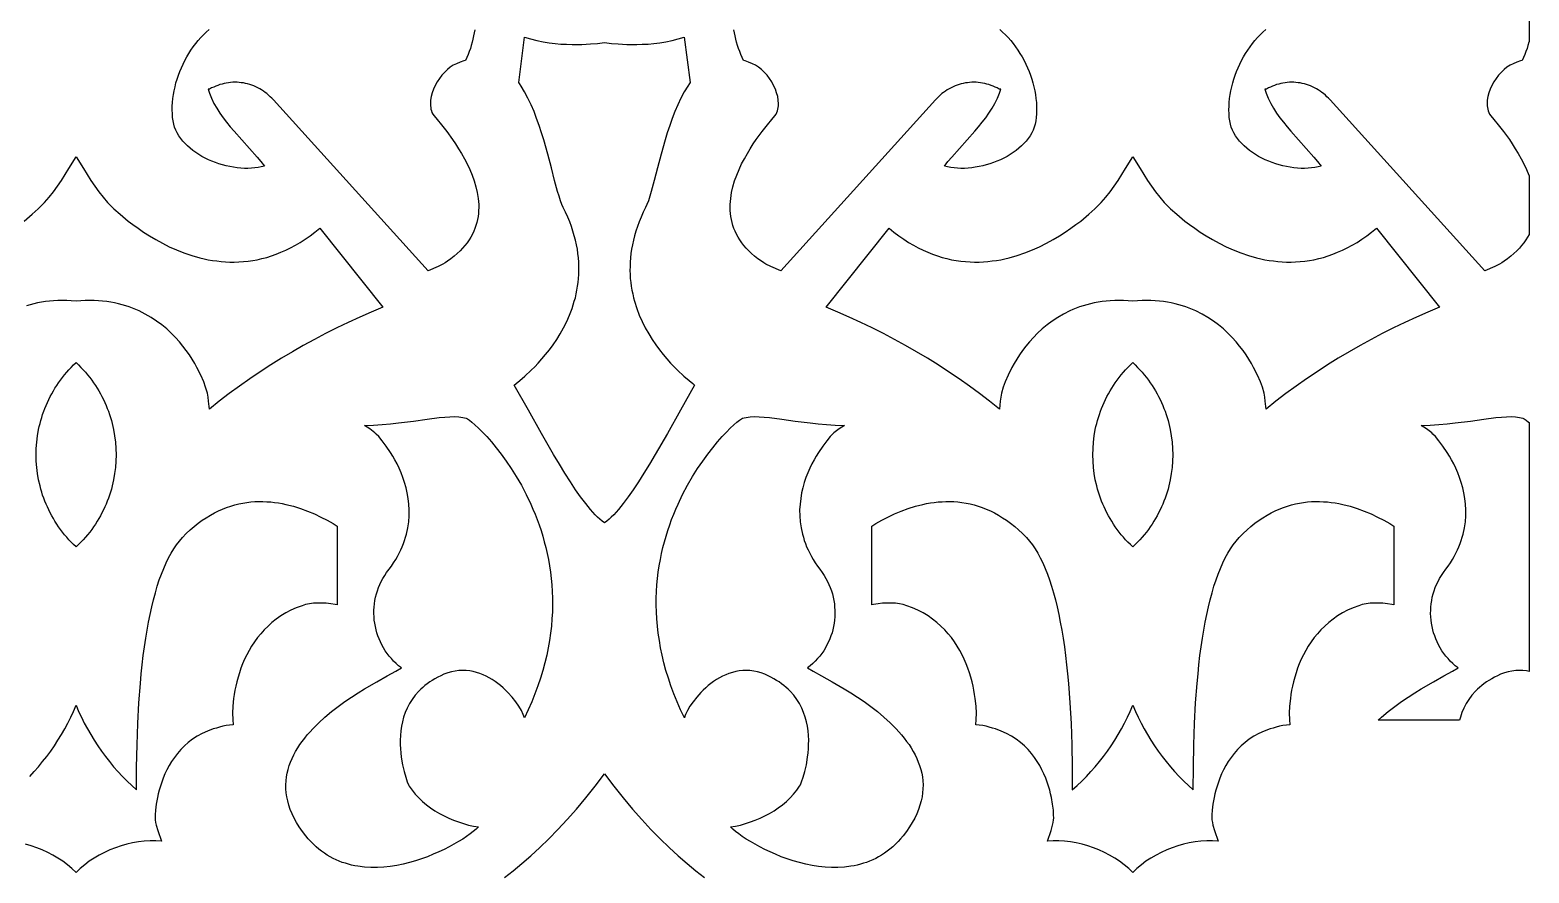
# Model space of a CAD drawing. Extents: x -350 to 350, y -780 to 780.
# Drawn here: x -3.5 to 110, y -111.6 to -47.7 of the extents above; entities that cross this region are included whole.
import ezdxf

# ---------------------------------------------------------------- set-up
doc = ezdxf.new("R2010")
doc.units = 0
doc.layers.add('LAYER_1', color=18, linetype='CONTINUOUS')

msp = doc.modelspace()

# ---------------------------------------------------------------- linework, layer by layer
at = {"layer": 'LAYER_1'}
for points in [[(110, -44.28), (110, -48.6), (109.99, -48.64), (109.92, -48.87), (109.85, -49.1), (109.77, -49.33), (109.68, -49.56), (109.59, -49.79), (109.48, -50.01), (109.35, -50.05), (109.08, -50.14), (108.81, -50.26), (108.57, -50.38), (108.33, -50.53), (108.11, -50.71), (107.89, -50.92), (107.69, -51.14), (107.51, -51.38), (107.34, -51.64), (107.19, -51.91), (107.06, -52.18), (106.96, -52.46), (106.89, -52.75), (106.84, -53.03), (106.83, -53.3), (106.83, -53.44), (106.85, -53.57), (106.87, -53.71), (106.9, -53.83), (106.95, -53.96), (107, -54.08), (107.1, -54.22), (107.33, -54.49), (107.66, -54.89), (108.06, -55.4), (108.51, -56.01), (108.73, -56.34), (108.96, -56.7), (109.19, -57.07), (109.41, -57.46), (109.61, -57.86), (109.81, -58.27), (109.99, -58.7), (110, -58.74), (110, -63.19), (109.89, -63.4), (109.75, -63.61), (109.61, -63.83), (109.44, -64.04), (109.27, -64.24), (109.07, -64.45), (108.86, -64.65), (108.63, -64.85), (108.38, -65.04), (108.12, -65.23), (107.95, -65.34), (107.77, -65.45), (107.41, -65.63), (106.65, -65.96), (94.94, -53.01), (94.82, -52.88), (94.7, -52.76), (94.58, -52.64), (94.45, -52.53), (94.32, -52.43), (94.18, -52.33), (94.04, -52.24), (93.9, -52.16), (93.76, -52.08), (93.61, -52.01), (93.46, -51.94), (93.31, -51.89), (93.15, -51.83), (92.99, -51.79), (92.83, -51.75), (92.67, -51.72), (92.51, -51.7), (92.35, -51.68), (92.19, -51.67), (92.03, -51.67), (91.86, -51.67), (91.7, -51.68), (91.54, -51.7), (91.37, -51.73), (91.21, -51.76), (91.05, -51.8), (90.89, -51.84), (90.73, -51.9), (90.57, -51.96), (90.42, -52.03), (90.27, -52.1), (90.12, -52.19), (90.01, -52.19), (90.02, -52.26), (90.09, -52.49), (90.26, -52.88), (90.45, -53.27), (90.66, -53.64), (90.89, -54), (91.14, -54.35), (91.4, -54.7), (91.68, -55.04), (91.96, -55.37), (92.54, -56.03), (93.14, -56.68), (93.72, -57.34), (93.99, -57.67), (94.26, -58.02), (94.03, -58.08), (93.78, -58.13), (93.53, -58.16), (93.27, -58.18), (93.01, -58.19), (92.74, -58.19), (92.47, -58.17), (92.2, -58.15), (91.92, -58.11), (91.64, -58.06), (91.37, -58), (91.09, -57.93), (90.82, -57.84), (90.55, -57.75), (90.29, -57.65), (90.03, -57.54), (89.77, -57.41), (89.53, -57.28), (89.29, -57.14), (89.06, -56.99), (88.84, -56.83), (88.63, -56.67), (88.43, -56.49), (88.25, -56.31), (88.08, -56.12), (87.92, -55.92), (87.78, -55.72), (87.66, -55.51), (87.55, -55.29), (87.46, -55.07), (87.4, -54.84), (87.35, -54.6), (87.31, -54.33), (87.29, -54.05), (87.28, -53.76), (87.29, -53.47), (87.3, -53.19), (87.33, -52.89), (87.37, -52.6), (87.43, -52.31), (87.49, -52.01), (87.57, -51.72), (87.65, -51.43), (87.75, -51.14), (87.86, -50.85), (87.97, -50.57), (88.1, -50.29), (88.24, -50.02), (88.38, -49.75), (88.54, -49.49), (88.7, -49.23), (88.88, -48.98), (89.06, -48.74), (89.25, -48.5), (89.44, -48.28), (89.65, -48.07), (89.86, -47.86), (90.07, -47.67)], [(30.19, -47.69), (30.15, -47.93), (30.1, -48.16), (30.05, -48.4), (29.99, -48.64), (29.92, -48.87), (29.85, -49.1), (29.77, -49.33), (29.68, -49.56), (29.58, -49.79), (29.48, -50.01), (29.35, -50.05), (29.08, -50.14), (28.8, -50.26), (28.56, -50.38), (28.33, -50.53), (28.11, -50.71), (27.89, -50.92), (27.69, -51.14), (27.51, -51.38), (27.34, -51.64), (27.19, -51.91), (27.06, -52.18), (26.96, -52.46), (26.89, -52.75), (26.84, -53.03), (26.83, -53.3), (26.83, -53.44), (26.85, -53.57), (26.87, -53.71), (26.9, -53.83), (26.94, -53.96), (27, -54.08), (27.1, -54.22), (27.33, -54.49), (27.66, -54.89), (28.06, -55.4), (28.5, -56.01), (28.73, -56.34), (28.96, -56.7), (29.19, -57.07), (29.4, -57.46), (29.61, -57.86), (29.81, -58.27), (29.98, -58.7), (30.14, -59.14), (30.27, -59.58), (30.37, -60.03), (30.44, -60.48), (30.46, -60.7), (30.48, -60.93), (30.48, -61.16), (30.47, -61.39), (30.46, -61.61), (30.43, -61.84), (30.39, -62.07), (30.34, -62.29), (30.27, -62.52), (30.2, -62.74), (30.11, -62.96), (30, -63.18), (29.88, -63.4), (29.75, -63.61), (29.6, -63.83), (29.44, -64.04), (29.26, -64.24), (29.07, -64.45), (28.86, -64.65), (28.63, -64.85), (28.38, -65.04), (28.12, -65.23), (27.95, -65.34), (27.77, -65.45), (27.41, -65.63), (26.65, -65.96), (14.94, -53.01), (14.82, -52.88), (14.7, -52.76), (14.58, -52.64), (14.45, -52.53), (14.32, -52.43), (14.18, -52.33), (14.04, -52.24), (13.9, -52.16), (13.75, -52.08), (13.61, -52.01), (13.46, -51.94), (13.3, -51.89), (13.15, -51.83), (12.99, -51.79), (12.83, -51.75), (12.67, -51.72), (12.51, -51.7), (12.35, -51.68), (12.19, -51.67), (12.02, -51.67), (11.86, -51.67), (11.7, -51.68), (11.53, -51.7), (11.37, -51.73), (11.21, -51.76), (11.05, -51.8), (10.89, -51.84), (10.73, -51.9), (10.57, -51.96), (10.42, -52.03), (10.26, -52.1), (10.11, -52.19), (10.01, -52.19), (10.02, -52.26), (10.09, -52.49), (10.25, -52.88), (10.44, -53.27), (10.66, -53.64), (10.89, -54), (11.14, -54.35), (11.4, -54.7), (11.67, -55.04), (11.96, -55.37), (12.54, -56.03), (13.14, -56.68), (13.71, -57.34), (13.99, -57.67), (14.26, -58.02), (14.02, -58.08), (13.78, -58.13), (13.53, -58.16), (13.27, -58.18), (13.01, -58.19), (12.74, -58.19), (12.47, -58.17), (12.19, -58.15), (11.92, -58.11), (11.64, -58.06), (11.37, -58), (11.09, -57.93), (10.82, -57.84), (10.55, -57.75), (10.29, -57.65), (10.03, -57.54), (9.77, -57.41), (9.52, -57.28), (9.29, -57.14), (9.06, -56.99), (8.84, -56.83), (8.63, -56.67), (8.43, -56.49), (8.25, -56.31), (8.07, -56.12), (7.92, -55.92), (7.78, -55.72), (7.66, -55.51), (7.55, -55.29), (7.46, -55.07), (7.39, -54.84), (7.35, -54.6), (7.31, -54.33), (7.29, -54.05), (7.28, -53.76), (7.28, -53.47), (7.3, -53.19), (7.33, -52.89), (7.37, -52.6), (7.42, -52.31), (7.49, -52.01), (7.56, -51.72), (7.65, -51.43), (7.75, -51.14), (7.85, -50.85), (7.97, -50.57), (8.1, -50.29), (8.24, -50.02), (8.38, -49.75), (8.54, -49.49), (8.7, -49.23), (8.87, -48.98), (9.06, -48.74), (9.24, -48.5), (9.44, -48.28), (9.64, -48.07), (9.85, -47.86), (10.07, -47.67)], [(69.93, -47.67), (70.15, -47.86), (70.36, -48.07), (70.56, -48.28), (70.76, -48.5), (70.95, -48.74), (71.13, -48.98), (71.3, -49.23), (71.46, -49.49), (71.62, -49.75), (71.77, -50.02), (71.9, -50.29), (72.03, -50.57), (72.15, -50.85), (72.26, -51.14), (72.35, -51.43), (72.44, -51.72), (72.51, -52.01), (72.58, -52.31), (72.63, -52.6), (72.67, -52.89), (72.7, -53.19), (72.72, -53.47), (72.72, -53.76), (72.71, -54.05), (72.69, -54.33), (72.66, -54.6), (72.61, -54.84), (72.54, -55.07), (72.45, -55.29), (72.35, -55.51), (72.22, -55.72), (72.08, -55.92), (71.93, -56.12), (71.76, -56.31), (71.57, -56.49), (71.37, -56.67), (71.17, -56.83), (70.95, -56.99), (70.72, -57.14), (70.48, -57.28), (70.23, -57.41), (69.98, -57.54), (69.72, -57.65), (69.45, -57.75), (69.18, -57.84), (68.91, -57.93), (68.64, -58), (68.36, -58.06), (68.08, -58.11), (67.81, -58.15), (67.53, -58.17), (67.26, -58.19), (66.99, -58.19), (66.73, -58.18), (66.47, -58.16), (66.22, -58.13), (65.98, -58.08), (65.74, -58.02), (66.01, -57.67), (66.29, -57.34), (66.87, -56.68), (67.46, -56.03), (68.04, -55.37), (68.33, -55.04), (68.6, -54.7), (68.87, -54.35), (69.11, -54), (69.35, -53.64), (69.56, -53.27), (69.75, -52.88), (69.91, -52.49), (69.98, -52.26), (70, -52.19), (69.89, -52.19), (69.74, -52.1), (69.58, -52.03), (69.43, -51.96), (69.27, -51.9), (69.11, -51.84), (68.95, -51.8), (68.79, -51.76), (68.63, -51.73), (68.47, -51.7), (68.3, -51.68), (68.14, -51.67), (67.98, -51.67), (67.81, -51.67), (67.65, -51.68), (67.49, -51.7), (67.33, -51.72), (67.17, -51.75), (67.01, -51.79), (66.85, -51.83), (66.7, -51.89), (66.55, -51.94), (66.4, -52.01), (66.25, -52.08), (66.1, -52.16), (65.96, -52.24), (65.82, -52.33), (65.68, -52.43), (65.55, -52.53), (65.42, -52.64), (65.3, -52.76), (65.18, -52.88), (65.07, -53.01), (53.35, -65.96), (52.6, -65.63), (52.23, -65.45), (52.06, -65.34), (51.88, -65.23), (51.62, -65.04), (51.37, -64.85), (51.14, -64.65), (50.93, -64.45), (50.74, -64.24), (50.56, -64.04), (50.4, -63.83), (50.25, -63.61), (50.12, -63.4), (50, -63.18), (49.9, -62.96), (49.81, -62.74), (49.73, -62.52), (49.67, -62.29), (49.61, -62.07), (49.57, -61.84), (49.55, -61.61), (49.53, -61.39), (49.52, -61.16), (49.52, -60.93), (49.54, -60.7), (49.56, -60.48), (49.63, -60.03), (49.73, -59.58), (49.86, -59.14), (50.02, -58.7), (50.2, -58.27), (50.39, -57.86), (50.6, -57.46), (50.82, -57.07), (51.04, -56.7), (51.27, -56.34), (51.5, -56.01), (51.94, -55.4), (52.34, -54.89), (52.67, -54.49), (52.9, -54.22), (53.01, -54.08), (53.06, -53.96), (53.1, -53.83), (53.13, -53.71), (53.16, -53.57), (53.17, -53.44), (53.18, -53.3), (53.16, -53.03), (53.12, -52.75), (53.04, -52.46), (52.94, -52.18), (52.81, -51.91), (52.67, -51.64), (52.5, -51.38), (52.31, -51.14), (52.11, -50.92), (51.9, -50.71), (51.67, -50.53), (51.44, -50.38), (51.2, -50.26), (50.92, -50.14), (50.65, -50.05), (50.52, -50.01), (50.42, -49.79), (50.32, -49.56), (50.24, -49.33), (50.15, -49.1), (50.08, -48.87), (50.01, -48.64), (49.95, -48.4), (49.9, -48.16), (49.85, -47.93), (49.81, -47.69)], [(-3.94, -62.18), (-3.33, -61.67), (-2.86, -61.25), (-2.54, -60.94), (-2.39, -60.78), (-2.05, -60.38), (-1.72, -59.97), (-1.41, -59.54), (-1.11, -59.1), (-0.55, -58.21), (0, -57.31), (0.55, -58.21), (1.11, -59.1), (1.41, -59.54), (1.72, -59.97), (2.05, -60.38), (2.39, -60.78), (2.54, -60.94), (2.86, -61.25), (3.33, -61.67), (3.94, -62.18), (4.3, -62.45), (4.69, -62.73), (5.11, -63.02), (5.55, -63.31), (6.03, -63.59), (6.53, -63.86), (7.05, -64.13), (7.6, -64.37), (8.17, -64.6), (8.77, -64.8), (9.38, -64.97), (9.69, -65.05), (10, -65.11), (10.32, -65.17), (10.65, -65.21), (10.98, -65.25), (11.31, -65.28), (11.64, -65.29), (11.98, -65.29), (12.33, -65.28), (12.67, -65.26), (13.02, -65.22), (13.37, -65.17), (13.72, -65.11), (14.07, -65.03), (14.43, -64.94), (14.79, -64.83), (15.15, -64.7), (15.51, -64.55), (15.88, -64.39), (16.24, -64.21), (16.61, -64.02), (16.97, -63.8), (17.34, -63.56), (17.71, -63.31), (18.08, -63.03), (18.45, -62.73), (23.22, -68.71), (22.34, -69.08), (21.47, -69.46), (20.6, -69.86), (19.74, -70.27), (18.89, -70.7), (18.04, -71.15), (17.2, -71.61), (16.38, -72.09), (15.56, -72.58), (14.74, -73.09), (13.94, -73.61), (13.15, -74.15), (12.37, -74.7), (11.6, -75.26), (10.84, -75.84), (10.09, -76.43), (10.03, -75.83), (10, -75.53), (9.95, -75.23), (9.81, -74.78), (9.66, -74.37), (9.44, -73.87), (9.15, -73.29), (8.98, -72.98), (8.79, -72.66), (8.58, -72.33), (8.34, -72), (8.09, -71.67), (7.82, -71.33), (7.52, -71), (7.2, -70.67), (6.86, -70.36), (6.49, -70.05), (6.1, -69.76), (5.69, -69.48), (5.24, -69.23), (4.78, -68.99), (4.53, -68.89), (4.28, -68.79), (4.02, -68.69), (3.76, -68.6), (3.48, -68.53), (3.2, -68.45), (2.92, -68.39), (2.62, -68.34), (2.32, -68.29), (2.01, -68.25), (1.7, -68.23), (1.37, -68.21), (1.04, -68.2), (0.7, -68.21), (0.36, -68.22), (0, -68.25), (-0.36, -68.22), (-0.7, -68.21), (-1.04, -68.2), (-1.37, -68.21), (-1.7, -68.23), (-2.01, -68.25), (-2.32, -68.29), (-2.62, -68.34), (-2.92, -68.39), (-3.2, -68.45), (-3.48, -68.53), (-3.76, -68.6)], [(-3.51, -104.27), (-3.17, -103.9), (-2.84, -103.53), (-2.53, -103.14), (-2.22, -102.75), (-1.92, -102.35), (-1.64, -101.94), (-1.37, -101.52), (-1.11, -101.1), (-0.86, -100.67), (-0.62, -100.23), (-0.4, -99.79), (-0.19, -99.34), (0, -98.88), (0.19, -99.34), (0.4, -99.79), (0.62, -100.23), (0.86, -100.67), (1.11, -101.1), (1.37, -101.52), (1.64, -101.94), (1.92, -102.35), (2.22, -102.75), (2.53, -103.14), (2.84, -103.53), (3.17, -103.9), (3.51, -104.27), (3.86, -104.62), (4.21, -104.96), (4.58, -105.29), (4.58, -103.56), (4.62, -101.88), (4.67, -100.26), (4.76, -98.7), (4.87, -97.22), (4.94, -96.5), (5.01, -95.8), (5.09, -95.11), (5.18, -94.45), (5.28, -93.8), (5.38, -93.18), (5.49, -92.57), (5.61, -91.99), (5.73, -91.42), (5.86, -90.88), (6, -90.36), (6.15, -89.86), (6.3, -89.38), (6.47, -88.93), (6.64, -88.5), (6.81, -88.09), (7, -87.71), (7.19, -87.35), (7.39, -87.02), (7.6, -86.71), (7.82, -86.43), (8.05, -86.17), (8.34, -85.87), (8.64, -85.59), (8.95, -85.33), (9.25, -85.08), (9.55, -84.86), (9.86, -84.66), (10.17, -84.47), (10.47, -84.3), (10.78, -84.14), (11.09, -84.01), (11.4, -83.89), (11.71, -83.78), (12.01, -83.69), (12.32, -83.61), (12.63, -83.55), (12.93, -83.5), (13.24, -83.47), (13.54, -83.44), (13.84, -83.43), (14.14, -83.43), (14.44, -83.45), (14.74, -83.47), (15.03, -83.5), (15.32, -83.54), (15.61, -83.59), (15.89, -83.65), (16.45, -83.79), (17, -83.97), (17.53, -84.16), (18.04, -84.38), (18.54, -84.61), (19.01, -84.86), (19.46, -85.11), (19.77, -85.3), (19.77, -91.27), (19.62, -91.24), (19.28, -91.19), (18.94, -91.15), (18.61, -91.14), (18.28, -91.14), (17.97, -91.15), (17.67, -91.19), (17.38, -91.25), (17.11, -91.33), (16.67, -91.49), (16.26, -91.68), (15.87, -91.88), (15.5, -92.1), (15.16, -92.34), (14.83, -92.6), (14.53, -92.87), (14.24, -93.15), (13.98, -93.45), (13.73, -93.75), (13.5, -94.07), (13.29, -94.39), (13.1, -94.72), (12.92, -95.05), (12.76, -95.39), (12.61, -95.73), (12.48, -96.07), (12.36, -96.41), (12.26, -96.75), (12.17, -97.09), (12.09, -97.42), (12.02, -97.74), (11.97, -98.06), (11.92, -98.37), (11.87, -98.95), (11.84, -99.48), (11.86, -99.95), (11.89, -100.35), (11.62, -100.38), (11.36, -100.42), (11.11, -100.47), (10.86, -100.53), (10.62, -100.6), (10.39, -100.67), (9.96, -100.83), (9.55, -101.02), (9.17, -101.22), (8.82, -101.45), (8.49, -101.7), (8.2, -101.96), (7.92, -102.24), (7.67, -102.53), (7.44, -102.83), (7.23, -103.13), (7.04, -103.44), (6.88, -103.76), (6.73, -104.07), (6.6, -104.39), (6.48, -104.7), (6.38, -105.01), (6.29, -105.3), (6.22, -105.59), (6.16, -105.87), (6.07, -106.38), (6.01, -106.82), (5.99, -107.18), (5.98, -107.42), (5.99, -107.55), (6.02, -107.76), (6.07, -107.96), (6.18, -108.37), (6.47, -109.17), (6.03, -109.15), (5.6, -109.15), (5.16, -109.18), (4.72, -109.23), (4.28, -109.31), (3.84, -109.4), (3.41, -109.53), (2.98, -109.67), (2.56, -109.84), (2.15, -110.02), (1.76, -110.23), (1.37, -110.46), (1, -110.7), (0.65, -110.97), (0.31, -111.25), (0, -111.54), (-0.31, -111.25), (-0.65, -110.97), (-1, -110.7), (-1.37, -110.46), (-1.76, -110.23), (-2.15, -110.02), (-2.56, -109.84), (-2.98, -109.67), (-3.41, -109.53), (-3.84, -109.4)], [(32.43, -111.92), (33.08, -111.41), (33.74, -110.87), (34.42, -110.28), (35.1, -109.66), (35.79, -109), (36.48, -108.29), (37.18, -107.54), (37.88, -106.74), (38.59, -105.9), (39.29, -105.01), (40, -104.07), (40.71, -105.01), (41.41, -105.9), (42.12, -106.74), (42.82, -107.54), (43.52, -108.29), (44.22, -109), (44.91, -109.66), (45.59, -110.28), (46.26, -110.87), (46.92, -111.41), (47.57, -111.92)]]:
    msp.add_lwpolyline(points, dxfattribs=at)
for points in [[(46.49, -51.68), (46.45, -51.75), (46.31, -51.96), (46.04, -52.4), (45.79, -52.87), (45.55, -53.37), (45.33, -53.88), (45.13, -54.41), (44.94, -54.95), (44.76, -55.49), (44.59, -56.03), (44.29, -57.11), (44.01, -58.14), (43.77, -59.1), (43.54, -59.94), (43.44, -60.31), (43.33, -60.64), (43.22, -60.92), (43.12, -61.16), (42.94, -61.52), (42.78, -61.89), (42.63, -62.25), (42.5, -62.6), (42.38, -62.95), (42.28, -63.3), (42.19, -63.64), (42.12, -63.98), (42.06, -64.32), (42.01, -64.65), (41.97, -64.98), (41.95, -65.3), (41.94, -65.62), (41.93, -65.93), (41.94, -66.24), (41.96, -66.54), (41.99, -66.84), (42.03, -67.13), (42.08, -67.42), (42.14, -67.71), (42.2, -67.99), (42.28, -68.26), (42.45, -68.8), (42.64, -69.31), (42.86, -69.8), (43.09, -70.27), (43.35, -70.72), (43.61, -71.15), (43.89, -71.56), (44.17, -71.94), (44.45, -72.3), (44.73, -72.63), (45.01, -72.94), (45.28, -73.23), (45.54, -73.49), (46.02, -73.93), (46.41, -74.27), (46.69, -74.5), (46.83, -74.61), (45.76, -76.51), (44.77, -78.27), (43.85, -79.87), (43.41, -80.6), (42.99, -81.29), (42.58, -81.94), (42.18, -82.54), (41.8, -83.09), (41.42, -83.59), (41.06, -84.04), (40.7, -84.44), (40.52, -84.61), (40.35, -84.78), (40.17, -84.93), (40, -85.06), (39.83, -84.93), (39.65, -84.78), (39.48, -84.61), (39.3, -84.44), (38.94, -84.04), (38.58, -83.59), (38.2, -83.09), (37.82, -82.54), (37.42, -81.94), (37.01, -81.29), (36.59, -80.6), (36.15, -79.87), (35.23, -78.27), (34.24, -76.51), (33.17, -74.61), (33.31, -74.5), (33.59, -74.27), (33.98, -73.93), (34.46, -73.49), (34.72, -73.23), (34.99, -72.94), (35.27, -72.63), (35.55, -72.3), (35.84, -71.94), (36.12, -71.56), (36.39, -71.15), (36.66, -70.72), (36.91, -70.27), (37.15, -69.8), (37.36, -69.31), (37.56, -68.8), (37.72, -68.26), (37.8, -67.99), (37.86, -67.71), (37.92, -67.42), (37.97, -67.13), (38.01, -66.84), (38.04, -66.54), (38.06, -66.24), (38.07, -65.93), (38.07, -65.62), (38.05, -65.3), (38.03, -64.98), (37.99, -64.65), (37.95, -64.32), (37.88, -63.98), (37.81, -63.64), (37.72, -63.3), (37.62, -62.95), (37.5, -62.6), (37.37, -62.25), (37.22, -61.89), (37.06, -61.52), (36.88, -61.16), (36.78, -60.92), (36.67, -60.64), (36.57, -60.31), (36.46, -59.94), (36.23, -59.1), (35.99, -58.14), (35.72, -57.11), (35.41, -56.03), (35.24, -55.49), (35.06, -54.95), (34.87, -54.41), (34.67, -53.88), (34.45, -53.37), (34.21, -52.87), (33.96, -52.4), (33.7, -51.96), (33.56, -51.75), (33.51, -51.68), (33.96, -48.24), (34.41, -48.38), (34.88, -48.5), (35.35, -48.6), (35.81, -48.67), (36.26, -48.73), (36.71, -48.77), (37.13, -48.79), (37.55, -48.8), (38.3, -48.8), (38.95, -48.76), (39.47, -48.72), (40, -48.65), (40.53, -48.72), (41.05, -48.76), (41.7, -48.8), (42.46, -48.8), (42.87, -48.79), (43.3, -48.77), (43.74, -48.73), (44.19, -48.67), (44.66, -48.6), (45.12, -48.5), (45.59, -48.38), (46.04, -48.24)], [(80.55, -58.21), (81.12, -59.1), (81.41, -59.54), (81.72, -59.97), (82.05, -60.38), (82.39, -60.78), (82.54, -60.94), (82.86, -61.25), (83.33, -61.67), (83.95, -62.18), (84.3, -62.45), (84.69, -62.73), (85.11, -63.02), (85.56, -63.31), (86.03, -63.59), (86.53, -63.86), (87.06, -64.13), (87.61, -64.37), (88.18, -64.6), (88.77, -64.8), (89.38, -64.97), (89.69, -65.05), (90.01, -65.11), (90.33, -65.17), (90.65, -65.21), (90.98, -65.25), (91.31, -65.28), (91.65, -65.29), (91.99, -65.29), (92.33, -65.28), (92.67, -65.26), (93.02, -65.22), (93.37, -65.17), (93.72, -65.11), (94.08, -65.03), (94.43, -64.94), (94.79, -64.83), (95.15, -64.7), (95.51, -64.55), (95.88, -64.39), (96.24, -64.21), (96.61, -64.02), (96.98, -63.8), (97.34, -63.56), (97.71, -63.31), (98.08, -63.03), (98.45, -62.73), (103.22, -68.71), (102.34, -69.08), (101.47, -69.46), (100.6, -69.86), (99.74, -70.27), (98.89, -70.7), (98.04, -71.15), (97.21, -71.61), (96.38, -72.09), (95.56, -72.58), (94.75, -73.09), (93.95, -73.61), (93.15, -74.15), (92.37, -74.7), (91.6, -75.26), (90.84, -75.84), (90.1, -76.43), (90.03, -75.83), (90, -75.53), (89.95, -75.23), (89.81, -74.78), (89.66, -74.37), (89.44, -73.87), (89.15, -73.29), (88.98, -72.98), (88.79, -72.66), (88.58, -72.33), (88.35, -72), (88.09, -71.67), (87.82, -71.33), (87.52, -71), (87.2, -70.67), (86.86, -70.36), (86.5, -70.05), (86.1, -69.76), (85.69, -69.48), (85.25, -69.23), (84.78, -68.99), (84.53, -68.89), (84.28, -68.79), (84.02, -68.69), (83.76, -68.6), (83.49, -68.53), (83.21, -68.45), (82.92, -68.39), (82.63, -68.34), (82.32, -68.29), (82.02, -68.25), (81.7, -68.23), (81.38, -68.21), (81.04, -68.2), (80.7, -68.21), (80.36, -68.22), (80, -68.25), (79.65, -68.22), (79.3, -68.21), (78.96, -68.2), (78.63, -68.21), (78.3, -68.23), (77.99, -68.25), (77.68, -68.29), (77.38, -68.34), (77.08, -68.39), (76.8, -68.45), (76.52, -68.53), (76.25, -68.6), (75.98, -68.69), (75.72, -68.79), (75.47, -68.89), (75.23, -68.99), (74.76, -69.23), (74.32, -69.48), (73.9, -69.76), (73.51, -70.05), (73.14, -70.36), (72.8, -70.67), (72.48, -71), (72.18, -71.33), (71.91, -71.67), (71.66, -72), (71.43, -72.33), (71.22, -72.66), (71.02, -72.98), (70.85, -73.29), (70.56, -73.87), (70.34, -74.37), (70.19, -74.78), (70.05, -75.23), (70, -75.53), (69.97, -75.83), (69.91, -76.43), (69.16, -75.84), (68.4, -75.26), (67.63, -74.7), (66.85, -74.15), (66.06, -73.61), (65.26, -73.09), (64.45, -72.58), (63.63, -72.09), (62.8, -71.61), (61.96, -71.15), (61.12, -70.7), (60.26, -70.27), (59.4, -69.86), (58.54, -69.46), (57.66, -69.08), (56.78, -68.71), (61.56, -62.73), (61.92, -63.03), (62.29, -63.31), (62.66, -63.56), (63.03, -63.8), (63.4, -64.02), (63.76, -64.21), (64.13, -64.39), (64.49, -64.55), (64.85, -64.7), (65.21, -64.83), (65.57, -64.94), (65.93, -65.03), (66.28, -65.11), (66.63, -65.17), (66.98, -65.22), (67.33, -65.26), (67.68, -65.28), (68.02, -65.29), (68.36, -65.29), (68.69, -65.28), (69.02, -65.25), (69.35, -65.21), (69.68, -65.17), (70, -65.11), (70.31, -65.05), (70.63, -64.97), (71.24, -64.8), (71.83, -64.6), (72.4, -64.37), (72.95, -64.13), (73.47, -63.86), (73.97, -63.59), (74.45, -63.31), (74.89, -63.02), (75.31, -62.73), (75.7, -62.45), (76.06, -62.18), (76.67, -61.67), (77.14, -61.25), (77.46, -60.94), (77.61, -60.78), (77.96, -60.38), (78.28, -59.97), (78.59, -59.54), (78.89, -59.1), (79.46, -58.21), (80, -57.31)], [(0.19, -73.08), (0.37, -73.27), (0.54, -73.45), (0.71, -73.64), (0.87, -73.84), (1.03, -74.03), (1.18, -74.23), (1.32, -74.44), (1.46, -74.64), (1.6, -74.85), (1.72, -75.06), (1.84, -75.27), (1.96, -75.49), (2.07, -75.71), (2.17, -75.93), (2.27, -76.15), (2.36, -76.38), (2.45, -76.6), (2.53, -76.83), (2.6, -77.06), (2.67, -77.29), (2.73, -77.52), (2.79, -77.76), (2.84, -77.99), (2.92, -78.46), (2.98, -78.94), (3.02, -79.41), (3.03, -79.89), (3.02, -80.37), (2.98, -80.85), (2.92, -81.32), (2.84, -81.79), (2.73, -82.26), (2.67, -82.49), (2.6, -82.72), (2.53, -82.95), (2.45, -83.18), (2.36, -83.41), (2.27, -83.63), (2.17, -83.85), (2.07, -84.07), (1.96, -84.29), (1.84, -84.51), (1.72, -84.72), (1.6, -84.93), (1.46, -85.14), (1.32, -85.35), (1.18, -85.55), (1.03, -85.75), (0.87, -85.95), (0.71, -86.14), (0.54, -86.33), (0.37, -86.52), (0.19, -86.7), (0, -86.88), (-0.19, -86.7), (-0.37, -86.52), (-0.54, -86.33), (-0.71, -86.14), (-0.87, -85.95), (-1.03, -85.75), (-1.18, -85.55), (-1.32, -85.35), (-1.46, -85.14), (-1.6, -84.93), (-1.72, -84.72), (-1.84, -84.51), (-1.96, -84.29), (-2.07, -84.07), (-2.17, -83.85), (-2.27, -83.63), (-2.36, -83.41), (-2.45, -83.18), (-2.53, -82.95), (-2.6, -82.72), (-2.67, -82.49), (-2.73, -82.26), (-2.84, -81.79), (-2.92, -81.32), (-2.98, -80.85), (-3.02, -80.37), (-3.03, -79.89), (-3.02, -79.41), (-2.98, -78.94), (-2.92, -78.46), (-2.84, -77.99), (-2.79, -77.76), (-2.73, -77.52), (-2.67, -77.29), (-2.6, -77.06), (-2.53, -76.83), (-2.45, -76.6), (-2.36, -76.38), (-2.27, -76.15), (-2.17, -75.93), (-2.07, -75.71), (-1.96, -75.49), (-1.84, -75.27), (-1.72, -75.06), (-1.6, -74.85), (-1.46, -74.64), (-1.32, -74.44), (-1.18, -74.23), (-1.03, -74.03), (-0.87, -73.84), (-0.71, -73.64), (-0.54, -73.45), (-0.37, -73.27), (-0.19, -73.08), (0, -72.9)], [(80.19, -73.08), (80.37, -73.27), (80.54, -73.45), (80.71, -73.64), (80.87, -73.84), (81.03, -74.03), (81.18, -74.23), (81.33, -74.44), (81.47, -74.64), (81.6, -74.85), (81.73, -75.06), (81.85, -75.27), (81.96, -75.49), (82.07, -75.71), (82.17, -75.93), (82.27, -76.15), (82.36, -76.38), (82.45, -76.6), (82.53, -76.83), (82.6, -77.06), (82.67, -77.29), (82.73, -77.52), (82.79, -77.76), (82.84, -77.99), (82.92, -78.46), (82.98, -78.94), (83.02, -79.41), (83.03, -79.89), (83.02, -80.37), (82.98, -80.85), (82.92, -81.32), (82.84, -81.79), (82.73, -82.26), (82.67, -82.49), (82.6, -82.72), (82.53, -82.95), (82.45, -83.18), (82.36, -83.41), (82.27, -83.63), (82.17, -83.85), (82.07, -84.07), (81.96, -84.29), (81.85, -84.51), (81.73, -84.72), (81.6, -84.93), (81.47, -85.14), (81.33, -85.35), (81.18, -85.55), (81.03, -85.75), (80.87, -85.95), (80.71, -86.14), (80.54, -86.33), (80.37, -86.52), (80.19, -86.7), (80, -86.88), (79.82, -86.7), (79.63, -86.52), (79.46, -86.33), (79.29, -86.14), (79.13, -85.95), (78.97, -85.75), (78.82, -85.55), (78.68, -85.35), (78.54, -85.14), (78.41, -84.93), (78.28, -84.72), (78.16, -84.51), (78.04, -84.29), (77.93, -84.07), (77.83, -83.85), (77.73, -83.63), (77.64, -83.41), (77.55, -83.18), (77.47, -82.95), (77.4, -82.72), (77.33, -82.49), (77.27, -82.26), (77.16, -81.79), (77.08, -81.32), (77.02, -80.85), (76.99, -80.37), (76.97, -79.89), (76.99, -79.41), (77.02, -78.94), (77.08, -78.46), (77.16, -77.99), (77.21, -77.76), (77.27, -77.52), (77.33, -77.29), (77.4, -77.06), (77.47, -76.83), (77.55, -76.6), (77.64, -76.38), (77.73, -76.15), (77.83, -75.93), (77.93, -75.71), (78.04, -75.49), (78.16, -75.27), (78.28, -75.06), (78.41, -74.85), (78.54, -74.64), (78.68, -74.44), (78.82, -74.23), (78.97, -74.03), (79.13, -73.84), (79.29, -73.64), (79.46, -73.45), (79.63, -73.27), (79.82, -73.08), (80, -72.9)], [(28.97, -77.02), (29.27, -77.06), (29.41, -77.09), (29.54, -77.12), (29.63, -77.17), (29.78, -77.27), (29.97, -77.42), (30.2, -77.62), (30.47, -77.88), (30.77, -78.18), (31.09, -78.52), (31.44, -78.92), (31.8, -79.36), (32.18, -79.84), (32.56, -80.37), (32.95, -80.94), (33.33, -81.55), (33.71, -82.2), (34.08, -82.9), (34.43, -83.63), (34.59, -84.01), (34.76, -84.4), (34.91, -84.8), (35.06, -85.2), (35.2, -85.62), (35.33, -86.05), (35.45, -86.48), (35.57, -86.92), (35.67, -87.37), (35.77, -87.83), (35.85, -88.3), (35.92, -88.78), (35.98, -89.26), (36.02, -89.75), (36.05, -90.25), (36.07, -90.76), (36.07, -91.28), (36.06, -91.8), (36.03, -92.33), (35.99, -92.87), (35.93, -93.41), (35.85, -93.96), (35.75, -94.52), (35.63, -95.08), (35.49, -95.66), (35.34, -96.23), (35.16, -96.82), (34.96, -97.41), (34.74, -98), (34.5, -98.61), (34.23, -99.21), (33.94, -99.83), (33.91, -99.71), (33.86, -99.57), (33.72, -99.28), (33.53, -98.95), (33.3, -98.61), (33.02, -98.25), (32.69, -97.9), (32.52, -97.72), (32.33, -97.55), (32.14, -97.39), (31.94, -97.23), (31.73, -97.07), (31.51, -96.93), (31.28, -96.8), (31.05, -96.67), (30.81, -96.56), (30.57, -96.47), (30.32, -96.39), (30.06, -96.32), (29.8, -96.27), (29.53, -96.25), (29.26, -96.24), (28.99, -96.25), (28.71, -96.28), (28.42, -96.34), (28.14, -96.42), (27.85, -96.53), (27.61, -96.64), (27.39, -96.75), (27.17, -96.87), (26.97, -96.99), (26.77, -97.11), (26.59, -97.25), (26.41, -97.38), (26.25, -97.52), (26.09, -97.66), (25.94, -97.81), (25.68, -98.11), (25.44, -98.43), (25.24, -98.75), (25.06, -99.09), (24.92, -99.43), (24.8, -99.77), (24.71, -100.12), (24.63, -100.47), (24.58, -100.82), (24.55, -101.16), (24.54, -101.51), (24.54, -101.84), (24.55, -102.17), (24.58, -102.49), (24.62, -102.8), (24.72, -103.38), (24.84, -103.89), (24.96, -104.33), (25.07, -104.67), (25.17, -104.9), (25.22, -105.01), (25.44, -105.32), (25.68, -105.62), (25.95, -105.9), (26.23, -106.17), (26.53, -106.42), (26.84, -106.65), (27.17, -106.87), (27.51, -107.07), (27.86, -107.26), (28.21, -107.43), (28.58, -107.59), (28.95, -107.72), (29.33, -107.84), (29.7, -107.95), (30.08, -108.03), (30.46, -108.1), (30.28, -108.27), (30.07, -108.44), (29.83, -108.62), (29.56, -108.81), (29.27, -109.01), (28.95, -109.21), (28.61, -109.41), (28.24, -109.6), (27.86, -109.8), (27.46, -109.99), (27.04, -110.17), (26.61, -110.35), (26.16, -110.51), (25.7, -110.66), (25.24, -110.8), (24.76, -110.91), (24.28, -111.01), (23.79, -111.09), (23.3, -111.14), (22.81, -111.17), (22.32, -111.17), (21.83, -111.14), (21.34, -111.08), (21.1, -111.04), (20.86, -110.98), (20.62, -110.92), (20.39, -110.85), (20.15, -110.78), (19.92, -110.69), (19.69, -110.59), (19.47, -110.48), (19.24, -110.36), (19.02, -110.23), (18.8, -110.09), (18.59, -109.94), (18.38, -109.77), (18.18, -109.6), (17.97, -109.41), (17.78, -109.21), (17.58, -109), (17.4, -108.77), (17.13, -108.43), (16.9, -108.09), (16.69, -107.76), (16.51, -107.42), (16.35, -107.1), (16.22, -106.77), (16.11, -106.45), (16.02, -106.13), (15.95, -105.82), (15.91, -105.51), (15.89, -105.21), (15.88, -104.9), (15.9, -104.61), (15.93, -104.31), (15.98, -104.02), (16.05, -103.74), (16.14, -103.45), (16.24, -103.18), (16.35, -102.9), (16.48, -102.64), (16.62, -102.37), (16.78, -102.11), (16.94, -101.86), (17.12, -101.61), (17.31, -101.36), (17.5, -101.12), (17.71, -100.88), (17.92, -100.65), (18.37, -100.2), (18.84, -99.77), (19.33, -99.36), (19.83, -98.97), (20.34, -98.6), (20.85, -98.25), (21.35, -97.93), (21.84, -97.63), (22.76, -97.09), (23.56, -96.64), (24.2, -96.3), (24.63, -96.05), (24.42, -95.89), (24.23, -95.71), (24.04, -95.53), (23.87, -95.34), (23.7, -95.15), (23.55, -94.95), (23.4, -94.74), (23.27, -94.52), (23.15, -94.3), (23.04, -94.08), (22.94, -93.85), (22.85, -93.62), (22.78, -93.38), (22.71, -93.15), (22.66, -92.91), (22.61, -92.66), (22.58, -92.42), (22.56, -92.17), (22.55, -91.92), (22.55, -91.67), (22.57, -91.43), (22.59, -91.18), (22.63, -90.93), (22.68, -90.69), (22.74, -90.44), (22.82, -90.2), (22.9, -89.96), (23, -89.73), (23.11, -89.49), (23.23, -89.26), (23.37, -89.04), (23.51, -88.82), (23.7, -88.57), (23.88, -88.33), (24.04, -88.08), (24.2, -87.83), (24.34, -87.59), (24.46, -87.34), (24.58, -87.1), (24.69, -86.86), (24.78, -86.62), (24.87, -86.38), (24.94, -86.14), (25.01, -85.9), (25.11, -85.43), (25.18, -84.97), (25.21, -84.51), (25.22, -84.07), (25.19, -83.63), (25.14, -83.2), (25.07, -82.79), (24.98, -82.39), (24.87, -82), (24.74, -81.62), (24.6, -81.26), (24.45, -80.92), (24.3, -80.59), (24.13, -80.28), (23.97, -79.99), (23.8, -79.71), (23.47, -79.23), (23.17, -78.83), (22.92, -78.52), (22.73, -78.32), (22.63, -78.22), (22.23, -77.94), (21.83, -77.67), (22.52, -77.65), (23.18, -77.6), (23.81, -77.55), (24.42, -77.48), (25.55, -77.34), (26.58, -77.2), (27.49, -77.08), (27.91, -77.04), (28.29, -77.01), (28.65, -77)], [(51.71, -77.01), (52.1, -77.04), (52.51, -77.08), (53.42, -77.2), (54.45, -77.34), (55.58, -77.48), (56.19, -77.55), (56.82, -77.6), (57.48, -77.65), (58.17, -77.67), (57.77, -77.94), (57.37, -78.22), (57.27, -78.32), (57.09, -78.52), (56.83, -78.83), (56.53, -79.23), (56.2, -79.71), (56.04, -79.99), (55.87, -80.28), (55.71, -80.59), (55.55, -80.92), (55.4, -81.26), (55.26, -81.62), (55.13, -82), (55.02, -82.39), (54.93, -82.79), (54.86, -83.2), (54.81, -83.63), (54.78, -84.07), (54.79, -84.51), (54.82, -84.97), (54.89, -85.43), (54.99, -85.9), (55.06, -86.14), (55.13, -86.38), (55.22, -86.62), (55.31, -86.86), (55.42, -87.1), (55.54, -87.34), (55.67, -87.59), (55.81, -87.83), (55.96, -88.08), (56.12, -88.33), (56.3, -88.57), (56.49, -88.82), (56.63, -89.04), (56.77, -89.26), (56.89, -89.49), (57, -89.73), (57.1, -89.96), (57.19, -90.2), (57.26, -90.44), (57.32, -90.69), (57.37, -90.93), (57.41, -91.18), (57.43, -91.43), (57.45, -91.67), (57.45, -91.92), (57.44, -92.17), (57.42, -92.42), (57.39, -92.66), (57.35, -92.91), (57.29, -93.15), (57.23, -93.38), (57.15, -93.62), (57.06, -93.85), (56.96, -94.08), (56.85, -94.3), (56.73, -94.52), (56.6, -94.74), (56.45, -94.95), (56.3, -95.15), (56.14, -95.34), (55.96, -95.53), (55.78, -95.71), (55.58, -95.89), (55.37, -96.05), (55.8, -96.3), (56.44, -96.64), (57.24, -97.09), (58.16, -97.63), (58.65, -97.93), (59.16, -98.25), (59.66, -98.6), (60.17, -98.97), (60.67, -99.36), (61.16, -99.77), (61.63, -100.2), (62.08, -100.65), (62.29, -100.88), (62.5, -101.12), (62.7, -101.36), (62.88, -101.61), (63.06, -101.86), (63.23, -102.11), (63.38, -102.37), (63.52, -102.64), (63.65, -102.9), (63.76, -103.18), (63.86, -103.45), (63.95, -103.74), (64.02, -104.02), (64.07, -104.31), (64.1, -104.61), (64.12, -104.9), (64.11, -105.21), (64.09, -105.51), (64.05, -105.82), (63.98, -106.13), (63.89, -106.45), (63.78, -106.77), (63.65, -107.1), (63.49, -107.42), (63.31, -107.76), (63.1, -108.09), (62.87, -108.43), (62.61, -108.77), (62.42, -109), (62.23, -109.21), (62.03, -109.41), (61.83, -109.6), (61.62, -109.77), (61.41, -109.94), (61.2, -110.09), (60.98, -110.23), (60.76, -110.36), (60.54, -110.48), (60.31, -110.59), (60.08, -110.69), (59.85, -110.78), (59.61, -110.85), (59.38, -110.92), (59.14, -110.98), (58.9, -111.04), (58.66, -111.08), (58.17, -111.14), (57.68, -111.17), (57.19, -111.17), (56.7, -111.14), (56.21, -111.09), (55.72, -111.01), (55.24, -110.91), (54.76, -110.8), (54.3, -110.66), (53.84, -110.51), (53.39, -110.35), (52.96, -110.17), (52.54, -109.99), (52.14, -109.8), (51.76, -109.6), (51.4, -109.41), (51.05, -109.21), (50.73, -109.01), (50.44, -108.81), (50.17, -108.62), (49.93, -108.44), (49.72, -108.27), (49.55, -108.1), (49.92, -108.03), (50.3, -107.95), (50.68, -107.84), (51.05, -107.72), (51.42, -107.59), (51.79, -107.43), (52.15, -107.26), (52.5, -107.07), (52.84, -106.87), (53.16, -106.65), (53.48, -106.42), (53.78, -106.17), (54.06, -105.9), (54.32, -105.62), (54.56, -105.32), (54.78, -105.01), (54.84, -104.9), (54.93, -104.67), (55.04, -104.33), (55.17, -103.89), (55.29, -103.38), (55.38, -102.8), (55.42, -102.49), (55.45, -102.17), (55.46, -101.84), (55.47, -101.51), (55.45, -101.16), (55.42, -100.82), (55.37, -100.47), (55.3, -100.12), (55.2, -99.77), (55.08, -99.43), (54.94, -99.09), (54.76, -98.75), (54.56, -98.43), (54.33, -98.11), (54.06, -97.81), (53.91, -97.66), (53.75, -97.52), (53.59, -97.38), (53.41, -97.25), (53.23, -97.11), (53.03, -96.99), (52.83, -96.87), (52.61, -96.75), (52.39, -96.64), (52.15, -96.53), (51.86, -96.42), (51.58, -96.34), (51.3, -96.28), (51.02, -96.25), (50.74, -96.24), (50.47, -96.25), (50.2, -96.27), (49.94, -96.32), (49.69, -96.39), (49.43, -96.47), (49.19, -96.56), (48.95, -96.67), (48.72, -96.8), (48.49, -96.93), (48.27, -97.07), (48.06, -97.23), (47.86, -97.39), (47.67, -97.55), (47.48, -97.72), (47.31, -97.9), (46.99, -98.25), (46.71, -98.61), (46.47, -98.95), (46.28, -99.28), (46.14, -99.57), (46.09, -99.71), (46.06, -99.83), (45.77, -99.21), (45.5, -98.61), (45.26, -98), (45.04, -97.41), (44.84, -96.82), (44.66, -96.23), (44.51, -95.66), (44.37, -95.08), (44.25, -94.52), (44.16, -93.96), (44.08, -93.41), (44.01, -92.87), (43.97, -92.33), (43.94, -91.8), (43.93, -91.28), (43.93, -90.76), (43.95, -90.25), (43.98, -89.75), (44.03, -89.26), (44.08, -88.78), (44.15, -88.3), (44.24, -87.83), (44.33, -87.37), (44.43, -86.92), (44.55, -86.48), (44.67, -86.05), (44.8, -85.62), (44.94, -85.2), (45.09, -84.8), (45.25, -84.4), (45.41, -84.01), (45.58, -83.63), (45.92, -82.9), (46.29, -82.2), (46.67, -81.55), (47.05, -80.94), (47.44, -80.37), (47.82, -79.84), (48.2, -79.36), (48.56, -78.92), (48.91, -78.52), (49.23, -78.18), (49.53, -77.88), (49.8, -77.62), (50.03, -77.42), (50.22, -77.27), (50.37, -77.17), (50.46, -77.12), (50.59, -77.09), (50.73, -77.06), (51.03, -77.02), (51.36, -77)], [(108.98, -77.02), (109.27, -77.06), (109.41, -77.09), (109.54, -77.12), (109.64, -77.17), (109.78, -77.27), (109.97, -77.42), (110, -77.45), (110, -96.31), (109.8, -96.27), (109.53, -96.25), (109.26, -96.24), (108.99, -96.25), (108.71, -96.28), (108.43, -96.34), (108.14, -96.42), (107.85, -96.53), (107.62, -96.64), (107.39, -96.75), (107.18, -96.87), (106.97, -96.99), (106.78, -97.11), (106.59, -97.25), (106.42, -97.38), (106.25, -97.52), (106.09, -97.66), (105.95, -97.81), (105.68, -98.11), (105.44, -98.43), (105.24, -98.75), (105.07, -99.09), (104.92, -99.43), (104.8, -99.77), (104.74, -100), (98.59, -100), (98.84, -99.77), (99.33, -99.36), (99.83, -98.97), (100.34, -98.6), (100.85, -98.25), (101.35, -97.93), (101.84, -97.63), (102.76, -97.09), (103.56, -96.64), (104.2, -96.3), (104.63, -96.05), (104.42, -95.89), (104.23, -95.71), (104.04, -95.53), (103.87, -95.34), (103.7, -95.15), (103.55, -94.95), (103.41, -94.74), (103.27, -94.52), (103.15, -94.3), (103.04, -94.08), (102.94, -93.85), (102.86, -93.62), (102.78, -93.38), (102.71, -93.15), (102.66, -92.91), (102.61, -92.66), (102.58, -92.42), (102.56, -92.17), (102.55, -91.92), (102.56, -91.67), (102.57, -91.43), (102.6, -91.18), (102.63, -90.93), (102.68, -90.69), (102.75, -90.44), (102.82, -90.2), (102.9, -89.96), (103, -89.73), (103.11, -89.49), (103.23, -89.26), (103.37, -89.04), (103.52, -88.82), (103.71, -88.57), (103.88, -88.33), (104.05, -88.08), (104.2, -87.83), (104.34, -87.59), (104.47, -87.34), (104.58, -87.1), (104.69, -86.86), (104.79, -86.62), (104.87, -86.38), (104.95, -86.14), (105.01, -85.9), (105.11, -85.43), (105.18, -84.97), (105.22, -84.51), (105.22, -84.07), (105.2, -83.63), (105.15, -83.2), (105.07, -82.79), (104.98, -82.39), (104.87, -82), (104.74, -81.62), (104.61, -81.26), (104.46, -80.92), (104.3, -80.59), (104.13, -80.28), (103.97, -79.99), (103.8, -79.71), (103.47, -79.23), (103.17, -78.83), (102.92, -78.52), (102.73, -78.32), (102.63, -78.22), (102.24, -77.94), (101.83, -77.67), (102.52, -77.65), (103.18, -77.6), (103.81, -77.55), (104.42, -77.48), (105.56, -77.34), (106.58, -77.2), (107.49, -77.08), (107.91, -77.04), (108.29, -77.01), (108.65, -77)], [(94.14, -83.43), (94.44, -83.45), (94.74, -83.47), (95.03, -83.5), (95.32, -83.54), (95.61, -83.59), (95.9, -83.65), (96.46, -83.79), (97, -83.97), (97.53, -84.16), (98.05, -84.38), (98.54, -84.61), (99.01, -84.86), (99.46, -85.11), (99.77, -85.3), (99.77, -91.27), (99.62, -91.24), (99.28, -91.19), (98.94, -91.15), (98.61, -91.14), (98.29, -91.14), (97.97, -91.15), (97.67, -91.19), (97.38, -91.25), (97.11, -91.33), (96.68, -91.49), (96.26, -91.68), (95.87, -91.88), (95.51, -92.1), (95.16, -92.34), (94.84, -92.6), (94.53, -92.87), (94.25, -93.15), (93.98, -93.45), (93.73, -93.75), (93.51, -94.07), (93.29, -94.39), (93.1, -94.72), (92.92, -95.05), (92.76, -95.39), (92.61, -95.73), (92.48, -96.07), (92.36, -96.41), (92.26, -96.75), (92.17, -97.09), (92.09, -97.42), (92.02, -97.74), (91.97, -98.06), (91.93, -98.37), (91.87, -98.95), (91.85, -99.48), (91.86, -99.95), (91.9, -100.35), (91.63, -100.38), (91.36, -100.42), (91.11, -100.47), (90.86, -100.53), (90.63, -100.6), (90.4, -100.67), (89.96, -100.83), (89.55, -101.02), (89.17, -101.22), (88.82, -101.45), (88.5, -101.7), (88.2, -101.96), (87.92, -102.24), (87.67, -102.53), (87.44, -102.83), (87.23, -103.13), (87.05, -103.44), (86.88, -103.76), (86.73, -104.07), (86.6, -104.39), (86.48, -104.7), (86.38, -105.01), (86.29, -105.3), (86.22, -105.59), (86.16, -105.87), (86.07, -106.38), (86.02, -106.82), (85.99, -107.18), (85.98, -107.42), (85.99, -107.55), (86.03, -107.76), (86.07, -107.96), (86.19, -108.37), (86.47, -109.17), (86.04, -109.15), (85.6, -109.15), (85.16, -109.18), (84.72, -109.23), (84.28, -109.31), (83.84, -109.4), (83.41, -109.53), (82.98, -109.67), (82.57, -109.84), (82.16, -110.02), (81.76, -110.23), (81.37, -110.46), (81, -110.7), (80.65, -110.97), (80.32, -111.25), (80, -111.54), (79.69, -111.25), (79.35, -110.97), (79, -110.7), (78.63, -110.46), (78.25, -110.23), (77.85, -110.02), (77.44, -109.84), (77.02, -109.67), (76.59, -109.53), (76.16, -109.4), (75.72, -109.31), (75.28, -109.23), (74.84, -109.18), (74.4, -109.15), (73.97, -109.15), (73.54, -109.17), (73.82, -108.37), (73.93, -107.96), (73.98, -107.76), (74.01, -107.55), (74.02, -107.42), (74.01, -107.18), (73.99, -106.82), (73.93, -106.38), (73.84, -105.87), (73.78, -105.59), (73.71, -105.3), (73.62, -105.01), (73.52, -104.7), (73.41, -104.39), (73.27, -104.07), (73.12, -103.76), (72.96, -103.44), (72.77, -103.13), (72.56, -102.83), (72.33, -102.53), (72.08, -102.24), (71.81, -101.96), (71.51, -101.7), (71.18, -101.45), (70.83, -101.22), (70.45, -101.02), (70.04, -100.83), (69.61, -100.67), (69.38, -100.6), (69.14, -100.53), (68.89, -100.47), (68.64, -100.42), (68.38, -100.38), (68.11, -100.35), (68.15, -99.95), (68.16, -99.48), (68.14, -98.95), (68.08, -98.37), (68.03, -98.06), (67.98, -97.74), (67.91, -97.42), (67.84, -97.09), (67.74, -96.75), (67.64, -96.41), (67.52, -96.07), (67.39, -95.73), (67.24, -95.39), (67.08, -95.05), (66.9, -94.72), (66.71, -94.39), (66.5, -94.07), (66.27, -93.75), (66.02, -93.45), (65.76, -93.15), (65.47, -92.87), (65.17, -92.6), (64.84, -92.34), (64.5, -92.1), (64.13, -91.88), (63.74, -91.68), (63.33, -91.49), (62.89, -91.33), (62.62, -91.25), (62.33, -91.19), (62.03, -91.15), (61.72, -91.14), (61.39, -91.14), (61.06, -91.15), (60.73, -91.19), (60.38, -91.24), (60.24, -91.27), (60.24, -85.3), (60.54, -85.11), (60.99, -84.86), (61.46, -84.61), (61.96, -84.38), (62.47, -84.16), (63, -83.97), (63.55, -83.79), (64.11, -83.65), (64.39, -83.59), (64.68, -83.54), (64.97, -83.5), (65.27, -83.47), (65.56, -83.45), (65.86, -83.43), (66.16, -83.43), (66.46, -83.44), (66.76, -83.47), (67.07, -83.5), (67.38, -83.55), (67.68, -83.61), (67.99, -83.69), (68.3, -83.78), (68.61, -83.89), (68.91, -84.01), (69.22, -84.14), (69.53, -84.3), (69.84, -84.47), (70.14, -84.66), (70.45, -84.86), (70.75, -85.08), (71.06, -85.33), (71.36, -85.59), (71.66, -85.87), (71.96, -86.17), (72.18, -86.43), (72.4, -86.71), (72.61, -87.02), (72.81, -87.35), (73, -87.71), (73.19, -88.09), (73.37, -88.5), (73.54, -88.93), (73.7, -89.38), (73.85, -89.86), (74, -90.36), (74.14, -90.88), (74.27, -91.42), (74.4, -91.99), (74.51, -92.57), (74.62, -93.18), (74.73, -93.8), (74.82, -94.45), (74.91, -95.11), (74.99, -95.8), (75.06, -96.5), (75.13, -97.22), (75.24, -98.7), (75.33, -100.26), (75.39, -101.88), (75.42, -103.56), (75.42, -105.29), (75.79, -104.96), (76.15, -104.62), (76.49, -104.27), (76.83, -103.9), (77.16, -103.53), (77.48, -103.14), (77.78, -102.75), (78.08, -102.35), (78.36, -101.94), (78.63, -101.52), (78.89, -101.1), (79.14, -100.67), (79.38, -100.23), (79.6, -99.79), (79.81, -99.34), (80, -98.88), (80.2, -99.34), (80.4, -99.79), (80.63, -100.23), (80.86, -100.67), (81.11, -101.1), (81.37, -101.52), (81.64, -101.94), (81.93, -102.35), (82.22, -102.75), (82.53, -103.14), (82.85, -103.53), (83.17, -103.9), (83.51, -104.27), (83.86, -104.62), (84.22, -104.96), (84.58, -105.29), (84.59, -103.56), (84.62, -101.88), (84.68, -100.26), (84.76, -98.7), (84.87, -97.22), (84.94, -96.5), (85.01, -95.8), (85.09, -95.11), (85.18, -94.45), (85.28, -93.8), (85.38, -93.18), (85.49, -92.57), (85.61, -91.99), (85.73, -91.42), (85.86, -90.88), (86, -90.36), (86.15, -89.86), (86.31, -89.38), (86.47, -88.93), (86.64, -88.5), (86.82, -88.09), (87, -87.71), (87.19, -87.35), (87.4, -87.02), (87.61, -86.71), (87.82, -86.43), (88.05, -86.17), (88.35, -85.87), (88.65, -85.59), (88.95, -85.33), (89.25, -85.08), (89.56, -84.86), (89.86, -84.66), (90.17, -84.47), (90.47, -84.3), (90.78, -84.14), (91.09, -84.01), (91.4, -83.89), (91.71, -83.78), (92.01, -83.69), (92.32, -83.61), (92.63, -83.55), (92.93, -83.5), (93.24, -83.47), (93.54, -83.44), (93.84, -83.43)]]:
    msp.add_lwpolyline(points, close=True, dxfattribs=at)

doc.saveas('drawing.dxf')
